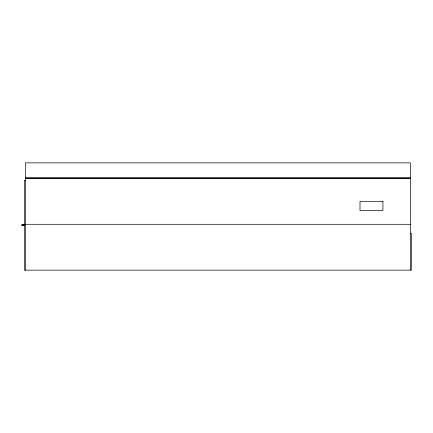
<?xml version="1.0" encoding="UTF-8"?>
<svg xmlns="http://www.w3.org/2000/svg" width="433" height="433" viewBox="0 0 433 433"><rect width="100%" height="100%" fill="white"/><g stroke="black" fill="none" stroke-linecap="round" stroke-linejoin="round"><path stroke-width="0.65" d="M25.32 177.649L410.435 177.671M25.32 178.445L410.435 178.445M25.32 178.564L410.435 178.585M25.32 180.28L24.4 180.28L24.4 270.143L411.35 270.143L411.35 233.463L410.435 233.463M25.32 224.294L410.435 224.294M24.4 224.754L21.65 224.754L21.65 225.669L24.4 225.669M410.435 270.143L410.435 162.857L25.32 162.857L25.32 270.143M23.945 224.754L23.945 225.117M23.712 224.754L23.712 225.117M23.485 224.754L23.485 225.117M23.252 224.754L23.252 225.117M23.025 224.754L23.025 225.117M22.565 224.754L22.565 225.117M22.565 225.349L22.565 225.669M382.924 201.372L360.002 201.372L360.002 210.541L382.924 210.541L382.924 201.372"/></g></svg>
